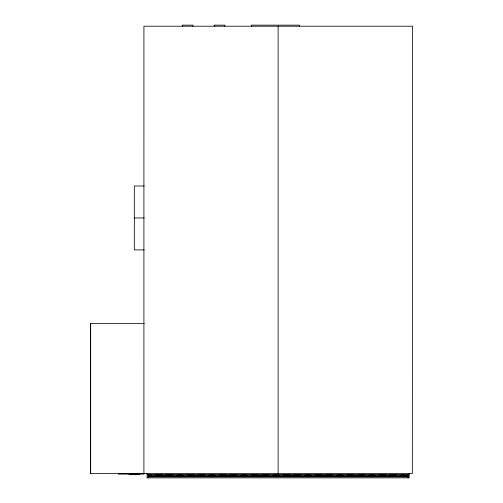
<?xml version="1.0" encoding="UTF-8"?>
<svg xmlns="http://www.w3.org/2000/svg" width="503" height="503" viewBox="0 0 503 503"><rect width="100%" height="100%" fill="white"/><g stroke="black" fill="none" stroke-linecap="round" stroke-linejoin="round"><path stroke-width="0.75" d="M408.071 475.184L403.815 476.787C398.489 475.002 393.164 477.775 387.838 475.989C382.506 477.775 377.181 475.002 371.855 476.787C366.53 475.002 361.204 477.775 355.879 475.989C350.553 477.775 345.228 475.002 339.902 476.787C334.577 475.002 329.251 477.775 323.926 475.989C318.6 477.775 313.275 475.002 307.949 476.787C302.624 475.002 297.298 477.775 291.966 475.989C286.641 477.775 281.315 475.002 275.99 476.787C270.664 475.002 265.339 477.775 260.013 475.989C254.688 477.775 249.362 475.002 244.037 476.787C238.711 475.002 233.386 477.775 228.06 475.989C222.735 477.775 217.409 475.002 212.084 476.787C206.758 475.002 201.426 477.775 196.101 475.989C190.775 477.775 185.45 475.002 180.124 476.787C174.799 475.002 169.473 477.775 164.148 475.989C158.822 477.775 153.497 475.002 148.171 476.787L408.071 476.787L403.815 475.184L400.262 475.719L403.815 476.253L408.071 474.656L408.071 477.85M148.171 476.253L151.724 475.719L148.171 475.184M144.216 185.991L134.326 185.991L134.326 249.903L144.216 249.903M134.326 217.95L144.216 217.95M144.198 323.398L90.465 323.398L90.465 473.587L412.328 473.587L412.535 26.213L143.921 26.213L143.908 474.122L118.343 474.122L118.343 473.587M128.994 474.656L139.652 474.656M147.102 474.656L409.14 474.656M408.071 476.253L403.815 474.656C398.489 476.442 393.164 473.669 387.838 475.454C382.506 473.669 377.181 476.442 371.855 474.656C366.53 476.442 361.204 473.669 355.879 475.454C350.553 473.669 345.228 476.442 339.902 474.656C334.577 476.442 329.251 473.669 323.926 475.454C318.6 473.669 313.275 476.442 307.949 474.656C302.624 476.442 297.298 473.669 291.966 475.454C286.641 473.669 281.315 476.442 275.99 474.656C270.664 476.442 265.339 473.669 260.013 475.454C254.688 473.669 249.362 476.442 244.037 474.656C238.711 476.442 233.386 473.669 228.06 475.454C222.735 473.669 217.409 476.442 212.084 474.656C206.758 476.442 201.426 473.669 196.101 475.454C190.775 473.669 185.45 476.442 180.124 474.656C174.799 476.442 169.473 473.669 164.148 475.454C158.822 473.669 153.497 476.442 148.171 474.656L148.171 477.85M409.14 473.587L409.14 477.85L147.102 477.85L147.102 473.587M299.423 26.213L299.423 25.15L251.494 25.15L251.494 26.213M278.121 26.213L278.121 473.587M224.866 26.213L224.866 25.15L214.209 25.15L214.209 26.213M192.907 26.213L192.907 25.15L182.256 25.15L182.256 26.213M90.672 323.398L90.672 473.587M158.822 475.184L155.27 475.719L158.822 476.253L162.375 475.719L158.822 475.184M169.473 475.184L165.921 475.719L169.473 476.253L173.026 475.719L169.473 475.184M180.124 475.184L176.578 475.719L180.124 476.253L183.677 475.719L180.124 475.184M190.775 475.184L187.229 475.719L190.775 476.253L194.328 475.719L190.775 475.184M201.426 475.184L197.88 475.719L201.426 476.253L204.979 475.719L201.426 475.184M212.084 475.184L208.531 475.719L212.084 476.253L215.63 475.719L212.084 475.184M222.735 475.184L219.182 475.719L222.735 476.253L226.281 475.719L222.735 475.184M233.386 475.184L229.833 475.719L233.386 476.253L236.938 475.719L233.386 475.184M244.037 475.184L240.484 475.719L244.037 476.253L247.589 475.719L244.037 475.184M254.688 475.184L251.135 475.719L254.688 476.253L258.24 475.719L254.688 475.184M265.339 475.184L261.786 475.719L265.339 476.253L268.891 475.719L265.339 475.184M275.99 475.184L272.444 475.719L275.99 476.253L279.542 475.719L275.99 475.184M286.641 475.184L283.095 475.719L286.641 476.253L290.193 475.719L286.641 475.184M297.298 475.184L293.746 475.719L297.298 476.253L300.844 475.719L297.298 475.184M307.949 475.184L304.397 475.719L307.949 476.253L311.495 475.719L307.949 475.184M318.6 475.184L315.048 475.719L318.6 476.253L322.146 475.719L318.6 475.184M329.251 475.184L325.699 475.719L329.251 476.253L332.804 475.719L329.251 475.184M339.902 475.184L336.35 475.719L339.902 476.253L343.455 475.719L339.902 475.184M350.553 475.184L347.001 475.719L350.553 476.253L354.106 475.719L350.553 475.184M361.204 475.184L357.658 475.719L361.204 476.253L364.757 475.719L361.204 475.184M371.855 475.184L368.309 475.719L371.855 476.253L375.408 475.719L371.855 475.184M382.506 475.184L378.96 475.719L382.506 476.253L386.059 475.719L382.506 475.184M393.164 475.184L389.611 475.719L393.164 476.253L396.71 475.719L393.164 475.184"/></g></svg>
